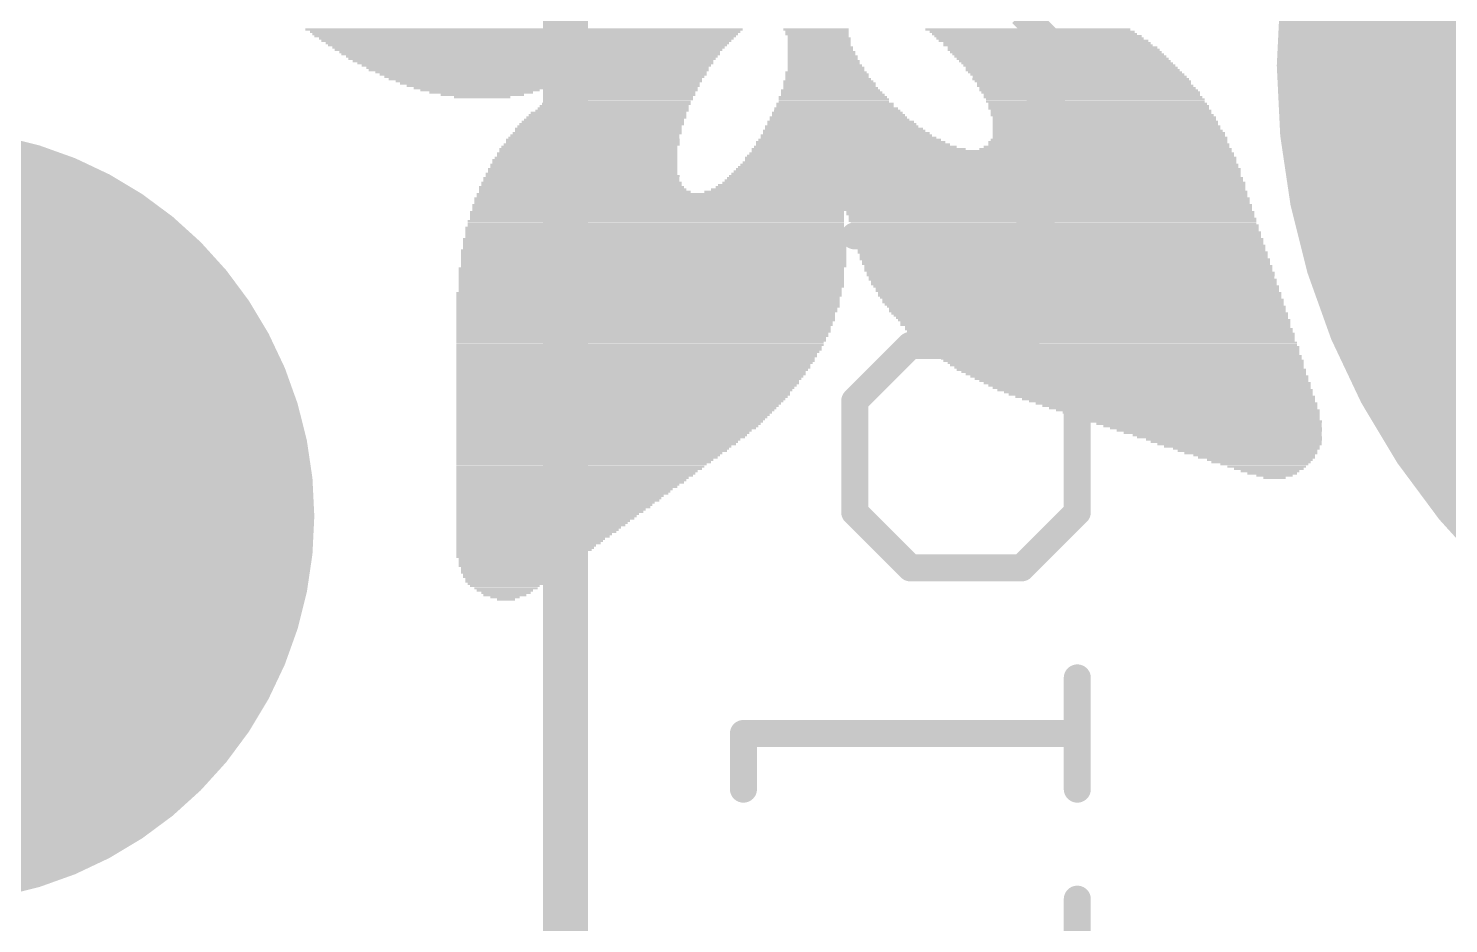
# Model space of a CAD drawing. Extents: x -0.4 to 21, y -0.4 to 20.5.
# Drawn here: x 12.247 to 16.248, y 15.362 to 17.885 of the extents above; entities that cross this region are included whole.
import ezdxf

# ---------------------------------------------------------------- set-up
doc = ezdxf.new("R2010")
doc.units = 0
for name, color, linetype in [('17', 110, 'CONTINUOUS'), ('21', 40, 'CONTINUOUS'), ('22', 6, 'CONTINUOUS'), ('39', 12, 'CONTINUOUS'), ('40', 132, 'CONTINUOUS'), ('41', 12, 'CONTINUOUS'), ('42', 132, 'CONTINUOUS'), ('43', 110, 'CONTINUOUS')]:
    doc.layers.add(name, color=color, linetype=linetype)

# ---------------------------------------------------------------- blocks, each defined once
blk = doc.blocks.new('ROUNDP')
at = {"const_width": 0.5}
blk.add_lwpolyline([(0, -0.25, 1), (0, 0.25, 1), (0, -0.25)], format="xyb", dxfattribs=at)
blk = doc.blocks.new('RECT')
blk.add_solid([(-0.5, -0.5), (0.5, -0.5), (-0.5, 0.5), (0.5, 0.5)])

msp = doc.modelspace()

# ---------------------------------------------------------------- linework, layer by layer
at = {"layer": '21'}
for points, const_width in [([(13.76, 14.31), (13.76, 19.91)], 0.127), ([(15.2019, 17.7703), (15.0451, 17.9271)], 0.0762), ([(15.0451, 17.6135), (15.2019, 17.7703)], 0.0762), ([(15.2019, 17.4568), (15.0451, 17.6135)], 0.0762), ([(15.0451, 17.3), (15.2019, 17.4568)], 0.0762), ([(14.5748, 17.3), (15.0451, 17.3)], 0.0762), ([(14.7316, 16.9916), (14.5748, 16.8348)], 0.0762), ([(15.0451, 16.9916), (14.7316, 16.9916)], 0.0762), ([(15.2019, 16.8348), (15.0451, 16.9916)], 0.0762), ([(14.5748, 16.8348), (14.5748, 16.5213)], 0.0762), ([(15.2019, 16.5213), (15.2019, 16.8348)], 0.0762), ([(14.5748, 16.5213), (14.7316, 16.3645)], 0.0762), ([(15.0451, 16.3645), (15.2019, 16.5213)], 0.0762), ([(14.7316, 16.3645), (15.0451, 16.3645)], 0.0762), ([(15.2019, 15.7408), (15.2019, 16.0543)], 0.0762), ([(14.2613, 15.7408), (14.2613, 15.8976)], 0.0762), ([(14.2613, 15.8976), (15.2019, 15.8976)], 0.0762), ([(15.2019, 15.1171), (15.2019, 15.4307)], 0.0762)]:
    msp.add_lwpolyline(points, dxfattribs=dict(at, const_width=const_width))
for points, const_width in [([(17.78, 16.03, 1), (17.78, 19.53, 1), (17.78, 16.03)], 0.1524), ([(15.2154, 17.7568, 1), (15.1884, 17.7838)], 0.0381), ([(15.1884, 17.7568, 1), (15.2154, 17.7838)], 0.0381), ([(15.0586, 17.627, 1), (15.0317, 17.6001)], 0.0381), ([(15.0317, 17.627, 1), (15.0586, 17.6001)], 0.0381), ([(15.2154, 17.4433, 1), (15.1884, 17.4702)], 0.0381), ([(15.1884, 17.4433, 1), (15.2154, 17.4702)], 0.0381), ([(14.5748, 17.3191, 1), (14.5748, 17.281)], 0.0381), ([(15.0317, 17.3135, 1), (15.0586, 17.2865)], 0.0381), ([(15.0451, 17.281, 1), (15.0451, 17.3191)], 0.0381), ([(14.7316, 17.0106, 1), (14.7316, 16.9725)], 0.0381), ([(14.7451, 16.9781, 1), (14.7181, 17.005)], 0.0381), ([(15.0586, 17.005, 1), (15.0317, 16.9781)], 0.0381), ([(15.0451, 16.9725, 1), (15.0451, 17.0106)], 0.0381), ([(14.5939, 16.8348, 1), (14.5558, 16.8348)], 0.0381), ([(14.5614, 16.8483, 1), (14.5883, 16.8213)], 0.0381), ([(15.221, 16.8348, 1), (15.1829, 16.8348)], 0.0381), ([(15.1884, 16.8213, 1), (15.2154, 16.8483)], 0.0381), ([(14.5558, 16.5213, 1), (14.5939, 16.5213)], 0.0381), ([(14.5883, 16.5347, 1), (14.5614, 16.5078)], 0.0381), ([(15.1829, 16.5213, 1), (15.221, 16.5213)], 0.0381), ([(15.2154, 16.5078, 1), (15.1884, 16.5347)], 0.0381), ([(14.7316, 16.3835, 1), (14.7316, 16.3454)], 0.0381), ([(14.7181, 16.351, 1), (14.7451, 16.378)], 0.0381), ([(15.0317, 16.378, 1), (15.0586, 16.351)], 0.0381), ([(15.0451, 16.3454, 1), (15.0451, 16.3835)], 0.0381), ([(15.221, 16.0543, 1), (15.1829, 16.0543)], 0.0381), ([(14.2803, 15.8976, 1), (14.2422, 15.8976)], 0.0381), ([(14.2613, 15.9166, 1), (14.2613, 15.8785)], 0.0381), ([(15.2019, 15.8785, 1), (15.2019, 15.9166)], 0.0381), ([(14.2422, 15.7408, 1), (14.2803, 15.7408)], 0.0381), ([(15.1829, 15.7408, 1), (15.221, 15.7408)], 0.0381), ([(15.221, 15.4307, 1), (15.1829, 15.4307)], 0.0381)]:
    msp.add_lwpolyline(points, format="xyb", dxfattribs=dict(at, const_width=const_width))
at = {"layer": '39', "const_width": 2.032}
msp.add_lwpolyline([(17.78, 16.78, 1), (17.78, 18.78, 1), (17.78, 16.78)], format="xyb", dxfattribs=at)
at = {"layer": '40', "const_width": 2.032}
msp.add_lwpolyline([(17.78, 16.78, 1), (17.78, 18.78, 1), (17.78, 16.78)], format="xyb", dxfattribs=at)
at = {"layer": '41', "const_width": 2.032}
msp.add_lwpolyline([(17.78, 16.78, 1), (17.78, 18.78, 1), (17.78, 16.78)], format="xyb", dxfattribs=at)
at = {"layer": '42', "const_width": 2.032}
msp.add_lwpolyline([(17.78, 16.78, 1), (17.78, 18.78, 1), (17.78, 16.78)], format="xyb", dxfattribs=at)
at = {"layer": '43', "const_width": 2.032}
msp.add_lwpolyline([(17.78, 16.78, 1), (17.78, 18.78, 1), (17.78, 16.78)], format="xyb", dxfattribs=at)

# ---------------------------------------------------------------- block references
at = {"layer": '17', "xscale": 2.1844, "yscale": 2.1844}
msp.add_blockref('ROUNDP', (11.96, 16.51), dxfattribs=at)
msp.add_blockref('ROUNDP', (11.96, 16.51), dxfattribs=at)
at = {"layer": '22', "rotation": 180}
for p, xscale, yscale in [((13.643, 17.8816), 1.2319, 0.0064), ((13.6462, 17.8753), 1.2129, 0.0063), ((13.6462, 17.8689), 1.2001, 0.0064), ((13.6462, 17.8626), 1.1875, 0.0063), ((13.6493, 17.8562), 1.1684, 0.0064), ((13.6494, 17.8498), 1.1557, 0.0063), ((13.6525, 17.8435), 1.1366, 0.0064), ((14.4653, 17.8816), 0.1842, 0.0064), ((14.4685, 17.8753), 0.1778, 0.0063), ((14.4685, 17.8689), 0.1778, 0.0064), ((14.4717, 17.8626), 0.1715, 0.0063), ((14.4748, 17.8562), 0.1778, 0.0064), ((14.4748, 17.8498), 0.1778, 0.0063), ((14.4748, 17.8435), 0.1778, 0.0064), ((15.0622, 17.8816), 0.5778, 0.0064), ((15.0749, 17.8753), 0.5778, 0.0063), ((15.0813, 17.8689), 0.5779, 0.0064), ((15.0908, 17.8626), 0.5842, 0.0063), ((15.0971, 17.8562), 0.5842, 0.0064), ((15.1067, 17.8498), 0.5905, 0.0063), ((15.1162, 17.8435), 0.5842, 0.0064), ((13.6525, 17.8372), 1.124, 0.0063), ((13.6557, 17.8308), 1.1049, 0.0064), ((13.6557, 17.8245), 1.0922, 0.0063), ((13.6589, 17.8181), 1.0731, 0.0064), ((13.662, 17.8117), 1.0668, 0.0063), ((13.6652, 17.8054), 1.0478, 0.0064), ((14.4748, 17.8372), 0.1778, 0.0063), ((14.478, 17.8308), 0.1842, 0.0064), ((14.478, 17.8245), 0.1842, 0.0063), ((14.4812, 17.8181), 0.1905, 0.0064), ((14.4812, 17.8117), 0.1905, 0.0063), ((14.4844, 17.8054), 0.1969, 0.0064), ((15.1194, 17.8372), 0.5905, 0.0063), ((15.1321, 17.8308), 0.5905, 0.0064), ((15.1353, 17.8245), 0.5969, 0.0063), ((15.1416, 17.8181), 0.5969, 0.0064), ((15.148, 17.8117), 0.5969, 0.0063), ((15.1543, 17.8054), 0.5969, 0.0064), ((13.6652, 17.7991), 1.035, 0.0063), ((13.6684, 17.7927), 1.016, 0.0064), ((13.6748, 17.7864), 1.0033, 0.0063), ((13.6779, 17.78), 0.9842, 0.0064), ((13.6811, 17.7736), 0.9652, 0.0063), ((13.6843, 17.7673), 0.9589, 0.0064), ((14.4875, 17.7927), 0.2032, 0.0064), ((14.4875, 17.7864), 0.2032, 0.0063), ((14.4907, 17.78), 0.2096, 0.0064), ((14.4939, 17.7736), 0.2159, 0.0063), ((14.4939, 17.7673), 0.2159, 0.0064), ((14.4844, 17.7991), 0.1969, 0.0063), ((15.1607, 17.7991), 0.5969, 0.0063), ((15.1669, 17.7927), 0.5969, 0.0064), ((15.1734, 17.7864), 0.5969, 0.0063), ((15.1797, 17.78), 0.5969, 0.0064), ((15.1861, 17.7736), 0.5969, 0.0063), ((15.1892, 17.7673), 0.6032, 0.0064), ((13.6906, 17.761), 0.9334, 0.0063), ((13.697, 17.7546), 0.9207, 0.0064), ((13.5191, 17.7483), 0.5397, 0.0063), ((13.5191, 17.7419), 0.5143, 0.0064), ((13.5223, 17.7355), 0.4826, 0.0063), ((13.5191, 17.7292), 0.4509, 0.0064), ((13.9573, 17.7292), 0.362, 0.0064), ((13.9668, 17.7355), 0.3556, 0.0063), ((13.9732, 17.7419), 0.3429, 0.0064), ((13.9796, 17.7483), 0.3429, 0.0063), ((14.5002, 17.7355), 0.254, 0.0063), ((14.5034, 17.7292), 0.2604, 0.0064), ((14.4939, 17.761), 0.2286, 0.0063), ((14.4971, 17.7546), 0.2349, 0.0064), ((14.4971, 17.7483), 0.2349, 0.0063), ((14.5003, 17.7419), 0.2413, 0.0064), ((15.1956, 17.761), 0.6033, 0.0063), ((15.2019, 17.7546), 0.6032, 0.0064), ((15.2083, 17.7483), 0.6033, 0.0063), ((15.2114, 17.7419), 0.6096, 0.0064), ((15.2178, 17.7355), 0.6096, 0.0063), ((15.221, 17.7292), 0.6033, 0.0064), ((13.5191, 17.7229), 0.4127, 0.0063), ((13.5191, 17.7165), 0.3747, 0.0064), ((13.5191, 17.7102), 0.3365, 0.0063), ((13.5224, 17.7038), 0.2921, 0.0064), ((13.5255, 17.6974), 0.235, 0.0063), ((13.5255, 17.6911), 0.1588, 0.0064), ((13.916, 17.6848), 0.4064, 0.0063), ((13.9223, 17.6911), 0.3937, 0.0064), ((13.9288, 17.6974), 0.3937, 0.0063), ((13.9319, 17.7038), 0.3874, 0.0064), ((13.9414, 17.7102), 0.381, 0.0063), ((13.9446, 17.7165), 0.3746, 0.0064), ((13.9542, 17.7229), 0.3683, 0.0063), ((14.5129, 17.6911), 0.3048, 0.0064), ((14.5161, 17.6848), 0.3112, 0.0063), ((14.5066, 17.7102), 0.2794, 0.0063), ((14.513, 17.6974), 0.2921, 0.0063), ((14.5098, 17.7038), 0.2857, 0.0064), ((14.5034, 17.7229), 0.2604, 0.0063), ((14.5066, 17.7165), 0.2667, 0.0064), ((15.2241, 17.7229), 0.6096, 0.0063), ((15.2305, 17.7165), 0.6096, 0.0064), ((15.2337, 17.7102), 0.6159, 0.0063), ((15.24, 17.7038), 0.616, 0.0064), ((15.2432, 17.6974), 0.6096, 0.0063), ((15.2464, 17.6911), 0.6159, 0.0064), ((15.2527, 17.6848), 0.616, 0.0063), ((13.8811, 17.6467), 0.4382, 0.0063), ((13.8906, 17.653), 0.4318, 0.0064), ((13.8938, 17.6593), 0.4254, 0.0063), ((13.897, 17.6657), 0.4191, 0.0064), ((13.9034, 17.6721), 0.4191, 0.0063), ((13.9097, 17.6784), 0.4064, 0.0064), ((14.5257, 17.6467), 0.3683, 0.0063), ((14.5256, 17.653), 0.3556, 0.0064), ((14.5225, 17.6593), 0.3493, 0.0063), ((14.5193, 17.6721), 0.3302, 0.0063), ((14.5193, 17.6657), 0.3302, 0.0064), ((14.5161, 17.6784), 0.3112, 0.0064), ((15.2527, 17.6784), 0.616, 0.0064), ((15.2622, 17.6657), 0.6223, 0.0064), ((15.2622, 17.6593), 0.6223, 0.0063), ((15.2591, 17.6721), 0.6159, 0.0063), ((15.2686, 17.653), 0.6223, 0.0064), ((15.2686, 17.6467), 0.6223, 0.0063), ((13.8557, 17.6086), 0.4636, 0.0063), ((13.862, 17.6149), 0.4635, 0.0064), ((13.8652, 17.6212), 0.4572, 0.0063), ((13.8684, 17.6276), 0.4508, 0.0064), ((13.8748, 17.634), 0.4509, 0.0063), ((13.878, 17.6403), 0.4445, 0.0064), ((14.5383, 17.6086), 0.4318, 0.0063), ((14.5352, 17.6212), 0.4127, 0.0063), ((14.5384, 17.6149), 0.4191, 0.0064), ((14.5288, 17.634), 0.3874, 0.0063), ((14.532, 17.6276), 0.3937, 0.0064), ((14.5288, 17.6403), 0.3746, 0.0064), ((15.2718, 17.6403), 0.6287, 0.0064), ((15.2781, 17.634), 0.6286, 0.0063), ((15.2781, 17.6276), 0.6286, 0.0064), ((15.2813, 17.6212), 0.635, 0.0063), ((15.2813, 17.6149), 0.635, 0.0064), ((15.2845, 17.6086), 0.6413, 0.0063), ((13.8367, 17.5705), 0.4889, 0.0063), ((13.8367, 17.5641), 0.4889, 0.0064), ((13.8398, 17.5768), 0.4826, 0.0064), ((13.843, 17.5831), 0.4762, 0.0063), ((13.8494, 17.5895), 0.4763, 0.0064), ((13.8526, 17.6022), 0.4699, 0.0064), ((13.8526, 17.5959), 0.4699, 0.0063), ((14.5637, 17.5641), 0.5334, 0.0064), ((14.5606, 17.5705), 0.5143, 0.0063), ((14.551, 17.5831), 0.4826, 0.0063), ((14.5574, 17.5768), 0.4953, 0.0064), ((14.5447, 17.5959), 0.4572, 0.0063), ((14.5511, 17.5895), 0.4699, 0.0064), ((14.5447, 17.6022), 0.4445, 0.0064), ((15.2877, 17.5641), 0.6731, 0.0064), ((15.2908, 17.5705), 0.6668, 0.0063), ((15.2845, 17.6022), 0.6413, 0.0064), ((15.2877, 17.5959), 0.6477, 0.0063), ((15.2908, 17.5895), 0.654, 0.0064), ((15.2908, 17.5831), 0.654, 0.0063), ((15.294, 17.5768), 0.6604, 0.0064), ((13.8208, 17.5324), 0.508, 0.0063), ((13.8208, 17.526), 0.508, 0.0064), ((13.8239, 17.545), 0.5017, 0.0063), ((13.8239, 17.5387), 0.5017, 0.0064), ((13.8272, 17.5514), 0.4953, 0.0064), ((13.8335, 17.5578), 0.4953, 0.0063), ((14.9574, 17.526), 1.3716, 0.0064), ((14.9606, 17.5324), 1.3652, 0.0063), ((14.586, 17.545), 0.6033, 0.0063), ((14.9606, 17.5387), 1.3526, 0.0064), ((14.5765, 17.5514), 0.5715, 0.0064), ((14.5701, 17.5578), 0.5461, 0.0063), ((15.2813, 17.545), 0.7112, 0.0063), ((15.2845, 17.5514), 0.6921, 0.0064), ((15.2908, 17.5578), 0.6794, 0.0063), ((13.8081, 17.4879), 0.5334, 0.0064), ((13.8113, 17.5006), 0.5271, 0.0064), ((13.8113, 17.4943), 0.5271, 0.0063), ((13.8145, 17.5133), 0.5207, 0.0064), ((13.8145, 17.5069), 0.5207, 0.0063), ((13.8176, 17.5197), 0.5144, 0.0063), ((14.9511, 17.4879), 1.4224, 0.0064), ((14.9511, 17.4943), 1.4097, 0.0063), ((14.9543, 17.5006), 1.4033, 0.0064), ((14.9543, 17.5069), 1.3907, 0.0063), ((14.9575, 17.5197), 1.3843, 0.0063), ((14.9575, 17.5133), 1.3843, 0.0064), ((13.8049, 17.4498), 0.5652, 0.0064), ((13.8049, 17.4435), 0.5652, 0.0063), ((13.8049, 17.4625), 0.5524, 0.0064), ((13.8049, 17.4562), 0.5524, 0.0063), ((13.8049, 17.4752), 0.5398, 0.0064), ((13.8081, 17.4688), 0.5461, 0.0063), ((13.8081, 17.4816), 0.5334, 0.0063), ((14.9321, 17.4435), 1.4859, 0.0063), ((14.9384, 17.4498), 1.4732, 0.0064), ((14.9384, 17.4562), 1.4605, 0.0063), ((14.9416, 17.4625), 1.4541, 0.0064), ((14.9416, 17.4688), 1.4415, 0.0063), ((14.9448, 17.4752), 1.4351, 0.0064), ((14.9479, 17.4816), 1.4288, 0.0063), ((14.5955, 17.4054), 2.1844, 0.0063), ((14.5955, 17.4181), 2.1717, 0.0063), ((14.5955, 17.4117), 2.1717, 0.0064), ((13.8049, 17.4371), 0.5778, 0.0064), ((13.8081, 17.4307), 0.5842, 0.0063), ((13.8145, 17.4244), 0.5969, 0.0064), ((14.9162, 17.4244), 1.5303, 0.0064), ((14.9225, 17.4307), 1.505, 0.0063), ((14.9289, 17.4371), 1.4923, 0.0064), ((14.0177, 17.3673), 1.0541, 0.0063), ((14.5955, 17.3863), 2.1971, 0.0064), ((14.5955, 17.38), 2.1971, 0.0063), ((14.5955, 17.3736), 2.1971, 0.0064), ((14.5955, 17.399), 2.1844, 0.0064), ((14.5955, 17.3926), 2.1844, 0.0063), ((15.1257, 17.3673), 1.1494, 0.0063), ((14.0145, 17.3419), 1.0605, 0.0063), ((14.0145, 17.3355), 1.0605, 0.0064), ((14.0145, 17.3292), 1.0605, 0.0063), ((14.0177, 17.3609), 1.0541, 0.0064), ((14.0177, 17.3545), 1.0541, 0.0063), ((14.0177, 17.3482), 1.0541, 0.0064), ((15.1257, 17.3609), 1.1494, 0.0064), ((15.1289, 17.3545), 1.143, 0.0063), ((15.1321, 17.3482), 1.1493, 0.0064), ((15.1321, 17.3419), 1.1493, 0.0063), ((15.1352, 17.3355), 1.143, 0.0064), ((15.1384, 17.3292), 1.1494, 0.0063), ((14.0113, 17.2911), 1.0795, 0.0063), ((14.0113, 17.2847), 1.0795, 0.0064), ((14.0113, 17.3228), 1.0668, 0.0064), ((14.0113, 17.3164), 1.0668, 0.0063), ((14.0113, 17.3101), 1.0668, 0.0064), ((14.0145, 17.3038), 1.0731, 0.0063), ((14.0145, 17.2974), 1.0731, 0.0064), ((15.1384, 17.3228), 1.1494, 0.0064), ((15.1384, 17.3164), 1.1494, 0.0063), ((15.1448, 17.3101), 1.1493, 0.0064), ((15.1448, 17.3038), 1.1493, 0.0063), ((15.1448, 17.2974), 1.1493, 0.0064), ((15.1511, 17.2911), 1.1494, 0.0063), ((15.1511, 17.2847), 1.1494, 0.0064), ((14.0081, 17.2593), 1.0858, 0.0064), ((14.0081, 17.253), 1.0858, 0.0063), ((14.0081, 17.2466), 1.0858, 0.0064), ((14.0113, 17.2783), 1.0795, 0.0063), ((14.0113, 17.272), 1.0795, 0.0064), ((14.0113, 17.2657), 1.0795, 0.0063), ((15.1511, 17.2783), 1.1494, 0.0063), ((15.1543, 17.272), 1.1557, 0.0064), ((15.1575, 17.2657), 1.1493, 0.0063), ((15.1575, 17.2593), 1.1493, 0.0064), ((15.1607, 17.253), 1.1557, 0.0063), ((15.1638, 17.2466), 1.1494, 0.0064), ((14.0018, 17.2085), 1.0859, 0.0064), ((14.0081, 17.2402), 1.0858, 0.0063), ((14.0081, 17.2339), 1.0858, 0.0064), ((14.0081, 17.2276), 1.0858, 0.0063), ((14.0081, 17.2212), 1.0858, 0.0064), ((14.0081, 17.2149), 1.0858, 0.0063), ((15.1638, 17.2402), 1.1494, 0.0063), ((15.1669, 17.2339), 1.1557, 0.0064), ((15.1702, 17.2276), 1.1493, 0.0063), ((15.1702, 17.2212), 1.1493, 0.0064), ((15.1765, 17.2149), 1.1494, 0.0063), ((15.1765, 17.2085), 1.1494, 0.0064), ((14.0018, 17.2021), 1.0859, 0.0063), ((14.0018, 17.1958), 1.0859, 0.0064), ((14.0018, 17.1895), 1.0859, 0.0063), ((14.0018, 17.1831), 1.0859, 0.0064), ((14.0018, 17.1768), 1.0859, 0.0063), ((14.0018, 17.1704), 1.0859, 0.0064), ((14.0018, 17.164), 1.0859, 0.0063), ((15.1765, 17.2021), 1.1494, 0.0063), ((15.1829, 17.1958), 1.1493, 0.0064), ((15.1829, 17.1895), 1.1493, 0.0063), ((15.186, 17.1831), 1.143, 0.0064), ((15.1892, 17.1768), 1.1494, 0.0063), ((15.1924, 17.1704), 1.143, 0.0064), ((15.1924, 17.164), 1.143, 0.0063), ((13.9954, 17.1387), 1.0858, 0.0063), ((13.9954, 17.1323), 1.0858, 0.0064), ((13.9923, 17.1259), 1.0795, 0.0063), ((14.0018, 17.1577), 1.0859, 0.0064), ((13.9985, 17.1514), 1.0795, 0.0063), ((13.9985, 17.145), 1.0795, 0.0064), ((15.1987, 17.1577), 1.143, 0.0064), ((15.2019, 17.1514), 1.1366, 0.0063), ((15.2019, 17.145), 1.1366, 0.0064), ((15.2083, 17.1387), 1.1367, 0.0063), ((15.2083, 17.1323), 1.1367, 0.0064), ((15.2115, 17.1259), 1.1303, 0.0063), ((13.9923, 17.1196), 1.0795, 0.0064), ((13.9923, 17.1133), 1.0795, 0.0063), ((13.9923, 17.1069), 1.0795, 0.0064), ((13.9923, 17.1006), 1.0795, 0.0063), ((13.9891, 17.0942), 1.0731, 0.0064), ((13.9891, 17.0878), 1.0731, 0.0063), ((15.2178, 17.1196), 1.1303, 0.0064), ((15.2178, 17.1133), 1.1303, 0.0063), ((15.221, 17.1069), 1.1239, 0.0064), ((15.2273, 17.1006), 1.124, 0.0063), ((15.2305, 17.0942), 1.1176, 0.0064), ((15.2305, 17.0878), 1.1176, 0.0063), ((13.9859, 17.0815), 1.0668, 0.0064), ((13.9859, 17.0752), 1.0668, 0.0063), ((13.9859, 17.0688), 1.0668, 0.0064), ((13.9859, 17.0625), 1.0668, 0.0063), ((13.9827, 17.0561), 1.0604, 0.0064), ((13.9827, 17.0497), 1.0604, 0.0063), ((13.9796, 17.0434), 1.0541, 0.0064), ((15.2368, 17.0815), 1.1176, 0.0064), ((15.24, 17.0752), 1.1112, 0.0063), ((15.2431, 17.0688), 1.1049, 0.0064), ((15.2496, 17.0625), 1.1049, 0.0063), ((15.2527, 17.0561), 1.0986, 0.0064), ((15.2527, 17.0497), 1.0986, 0.0063), ((15.2591, 17.0434), 1.0859, 0.0064), ((13.9796, 17.0371), 1.0541, 0.0063), ((13.9796, 17.0307), 1.0541, 0.0064), ((13.9732, 17.0116), 1.0414, 0.0063), ((13.9732, 17.0053), 1.0414, 0.0064), ((13.9764, 17.0244), 1.0477, 0.0063), ((13.9764, 17.018), 1.0477, 0.0064), ((15.2622, 17.0371), 1.0922, 0.0063), ((15.2654, 17.0307), 1.0858, 0.0064), ((15.2718, 17.0244), 1.0859, 0.0063), ((15.275, 17.018), 1.0795, 0.0064), ((15.2813, 17.0116), 1.0668, 0.0063), ((15.2845, 17.0053), 1.0605, 0.0064), ((13.97, 16.999), 1.035, 0.0063), ((13.97, 16.9926), 1.035, 0.0064), ((13.9637, 16.9735), 1.0223, 0.0063), ((13.9605, 16.9672), 1.016, 0.0064), ((13.9669, 16.9863), 1.0287, 0.0063), ((13.9669, 16.9799), 1.0287, 0.0064), ((15.2908, 16.999), 1.0604, 0.0063), ((15.294, 16.9926), 1.0541, 0.0064), ((15.3003, 16.9863), 1.0541, 0.0063), ((15.3035, 16.9799), 1.0478, 0.0064), ((15.3099, 16.9735), 1.0351, 0.0063), ((15.3131, 16.9672), 1.0287, 0.0064), ((13.9605, 16.9609), 1.016, 0.0063), ((13.9573, 16.9545), 1.0096, 0.0064), ((13.9573, 16.9482), 1.0096, 0.0063), ((13.9542, 16.9418), 1.0033, 0.0064), ((13.951, 16.9354), 0.9969, 0.0063), ((13.951, 16.9291), 0.9969, 0.0064), ((15.3226, 16.9609), 1.0223, 0.0063), ((15.3257, 16.9545), 1.016, 0.0064), ((15.3321, 16.9482), 1.016, 0.0063), ((15.3384, 16.9418), 1.0033, 0.0064), ((15.3416, 16.9354), 0.997, 0.0063), ((15.348, 16.9291), 0.9843, 0.0064), ((13.9478, 16.9228), 0.9906, 0.0063), ((13.9446, 16.9164), 0.9842, 0.0064), ((13.9446, 16.9101), 0.9842, 0.0063), ((13.9415, 16.9037), 0.9779, 0.0064), ((13.9351, 16.891), 0.9652, 0.0064), ((13.9351, 16.8847), 0.9652, 0.0063), ((13.9383, 16.8973), 0.9715, 0.0063), ((15.3543, 16.9228), 0.9842, 0.0063), ((15.3607, 16.9164), 0.9715, 0.0064), ((15.367, 16.9101), 0.9588, 0.0063), ((15.3765, 16.9037), 0.9525, 0.0064), ((15.3829, 16.8973), 0.9398, 0.0063), ((15.3893, 16.891), 0.9271, 0.0064), ((15.3988, 16.8847), 0.9207, 0.0063), ((13.9319, 16.8783), 0.9588, 0.0064), ((13.9256, 16.8656), 0.9461, 0.0064), ((13.9224, 16.8592), 0.9398, 0.0063), ((13.9224, 16.8529), 0.9398, 0.0064), ((13.9192, 16.8466), 0.9334, 0.0063), ((13.9288, 16.872), 0.9525, 0.0063), ((15.4051, 16.8783), 0.908, 0.0064), ((15.4115, 16.872), 0.8953, 0.0063), ((15.421, 16.8656), 0.889, 0.0064), ((15.4305, 16.8592), 0.87, 0.0063), ((15.4369, 16.8529), 0.8573, 0.0064), ((15.4496, 16.8466), 0.8445, 0.0063), ((13.9097, 16.8275), 0.9144, 0.0064), ((13.9065, 16.8211), 0.908, 0.0063), ((13.9034, 16.8148), 0.9017, 0.0064), ((13.9161, 16.8402), 0.9271, 0.0064), ((13.9129, 16.8339), 0.9207, 0.0063), ((13.9002, 16.8085), 0.8953, 0.0063), ((15.4591, 16.8402), 0.8255, 0.0064), ((15.4686, 16.8339), 0.8064, 0.0063), ((15.4813, 16.8275), 0.7938, 0.0064), ((15.4909, 16.8211), 0.7747, 0.0063), ((15.5004, 16.8148), 0.7557, 0.0064), ((15.5131, 16.8085), 0.7429, 0.0063), ((13.897, 16.8021), 0.889, 0.0064), ((13.8938, 16.7958), 0.8826, 0.0063), ((13.8875, 16.783), 0.8699, 0.0063), ((13.8843, 16.7767), 0.8636, 0.0064), ((13.8811, 16.7704), 0.8572, 0.0063), ((13.8907, 16.7894), 0.8763, 0.0064), ((13.878, 16.764), 0.8509, 0.0064), ((15.5226, 16.8021), 0.7239, 0.0064), ((15.5321, 16.7958), 0.7048, 0.0063), ((15.5416, 16.7894), 0.6858, 0.0064), ((15.5512, 16.783), 0.6667, 0.0063), ((15.5639, 16.7767), 0.6541, 0.0064), ((15.5734, 16.7704), 0.635, 0.0063), ((15.5829, 16.764), 0.616, 0.0064), ((13.8684, 16.7513), 0.8318, 0.0064), ((13.8653, 16.7449), 0.8255, 0.0063), ((13.862, 16.7386), 0.8191, 0.0064), ((13.8589, 16.7323), 0.8128, 0.0063), ((13.8748, 16.7577), 0.8445, 0.0063), ((13.8526, 16.7259), 0.8001, 0.0064), ((15.5925, 16.7577), 0.5969, 0.0063), ((15.602, 16.7513), 0.5779, 0.0064), ((15.6115, 16.7449), 0.5588, 0.0063), ((15.6242, 16.7386), 0.5334, 0.0064), ((15.6306, 16.7323), 0.5207, 0.0063), ((15.6433, 16.7259), 0.4953, 0.0064), ((13.8494, 16.7196), 0.7937, 0.0063), ((13.8462, 16.7132), 0.7874, 0.0064), ((13.8335, 16.6942), 0.762, 0.0063), ((13.8272, 16.6878), 0.7493, 0.0064), ((13.8399, 16.7068), 0.7747, 0.0063), ((13.8367, 16.7005), 0.7683, 0.0064), ((15.6496, 16.7196), 0.4826, 0.0063), ((15.6591, 16.7132), 0.4636, 0.0064), ((15.6654, 16.7068), 0.4381, 0.0063), ((15.6782, 16.7005), 0.4127, 0.0064), ((15.6814, 16.6942), 0.3937, 0.0063), ((15.6909, 16.6878), 0.3747, 0.0064), ((13.8239, 16.6815), 0.7429, 0.0063), ((13.8208, 16.6751), 0.7366, 0.0064), ((13.8113, 16.6624), 0.7175, 0.0064), ((13.8049, 16.6561), 0.7048, 0.0063), ((13.8145, 16.6687), 0.7239, 0.0063), ((13.8018, 16.6497), 0.6985, 0.0064), ((13.7986, 16.6434), 0.6921, 0.0063), ((15.7004, 16.6815), 0.3429, 0.0063), ((15.7067, 16.6751), 0.3302, 0.0064), ((15.7163, 16.6687), 0.2985, 0.0063), ((15.7194, 16.6624), 0.2794, 0.0064), ((15.729, 16.6561), 0.2477, 0.0063), ((15.7353, 16.6497), 0.2222, 0.0064), ((15.7416, 16.6434), 0.1969, 0.0063), ((13.7922, 16.637), 0.6794, 0.0064), ((13.7891, 16.6306), 0.6731, 0.0063), ((13.7858, 16.6243), 0.6667, 0.0064), ((13.7795, 16.618), 0.654, 0.0063), ((13.7732, 16.6053), 0.6413, 0.0063), ((13.7764, 16.6116), 0.6477, 0.0064), ((15.7449, 16.637), 0.1651, 0.0064), ((15.7512, 16.6306), 0.1397, 0.0063), ((15.7575, 16.6243), 0.1016, 0.0064), ((15.7576, 16.618), 0.0635, 0.0063), ((13.7668, 16.5989), 0.6286, 0.0064), ((13.7573, 16.5862), 0.6096, 0.0064), ((13.7541, 16.5799), 0.6032, 0.0063), ((13.751, 16.5735), 0.5969, 0.0064), ((13.7446, 16.5672), 0.5842, 0.0063), ((13.7637, 16.5925), 0.6223, 0.0063), ((13.7414, 16.5608), 0.5778, 0.0064), ((13.7319, 16.5481), 0.5588, 0.0064), ((13.7287, 16.5418), 0.5524, 0.0063), ((13.7192, 16.5291), 0.5334, 0.0063), ((13.7383, 16.5544), 0.5715, 0.0063), ((13.7256, 16.5354), 0.5461, 0.0064), ((13.716, 16.5227), 0.527, 0.0064), ((13.7096, 16.5163), 0.5143, 0.0063), ((13.7065, 16.51), 0.508, 0.0064), ((13.7033, 16.5037), 0.5016, 0.0063), ((13.697, 16.4973), 0.4889, 0.0064), ((13.6938, 16.491), 0.4826, 0.0063), ((13.6906, 16.4846), 0.4762, 0.0064), ((13.6811, 16.4719), 0.4572, 0.0064), ((13.6779, 16.4656), 0.4508, 0.0063), ((13.6715, 16.4592), 0.4381, 0.0064), ((13.6684, 16.4529), 0.4318, 0.0063), ((13.6843, 16.4782), 0.4635, 0.0063), ((13.6621, 16.4465), 0.4191, 0.0064), ((13.6589, 16.4401), 0.4127, 0.0063), ((13.6557, 16.4338), 0.4064, 0.0064), ((13.643, 16.4148), 0.381, 0.0063), ((13.6367, 16.4084), 0.3683, 0.0064), ((13.6494, 16.4275), 0.3937, 0.0063), ((13.6462, 16.4211), 0.3873, 0.0064), ((13.6334, 16.402), 0.3619, 0.0063), ((13.6271, 16.3957), 0.3492, 0.0064), ((13.6271, 16.3894), 0.3366, 0.0063), ((13.6239, 16.383), 0.3302, 0.0064), ((13.6176, 16.3767), 0.3175, 0.0063), ((13.6144, 16.3703), 0.3112, 0.0064), ((13.6144, 16.3639), 0.2984, 0.0063), ((13.6049, 16.3513), 0.2794, 0.0063), ((13.6081, 16.3576), 0.2857, 0.0064), ((13.5985, 16.3386), 0.254, 0.0063), ((13.6049, 16.3449), 0.2667, 0.0064), ((13.5986, 16.3322), 0.2413, 0.0064), ((13.5922, 16.3258), 0.2286, 0.0063), ((13.5922, 16.3195), 0.2159, 0.0064), ((13.589, 16.3132), 0.1968, 0.0063), ((13.5922, 16.3068), 0.1778, 0.0064), ((13.589, 16.3005), 0.1588, 0.0063), ((13.5922, 16.2941), 0.1397, 0.0064), ((13.589, 16.2877), 0.1206, 0.0063), ((13.589, 16.2814), 0.0826, 0.0064), ((13.5922, 16.2751), 0.0508, 0.0063)]:
    msp.add_blockref('RECT', p, dxfattribs=dict(at, xscale=xscale, yscale=yscale))

doc.saveas('drawing.dxf')
